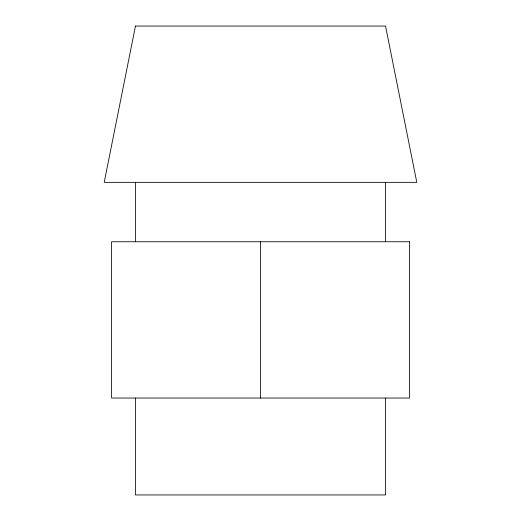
<?xml version="1.0" encoding="UTF-8"?>
<svg xmlns="http://www.w3.org/2000/svg" width="521" height="521" viewBox="0 0 521 521"><rect width="100%" height="100%" fill="white"/><g stroke="black" fill="none" stroke-linecap="round" stroke-linejoin="round"><path stroke-width="0.78" d="M385.54 182.35L385.54 241.777M385.54 398.077L385.54 494.95L135.46 494.95L135.46 398.077M260.5 241.744L260.5 398.044M135.46 182.35L135.46 241.777M135.46 26.05L104.2 182.35L416.8 182.35L385.54 26.05L135.46 26.05M409.395 241.744L111.605 241.744L111.605 398.044L409.395 398.044L409.395 241.744"/></g></svg>
